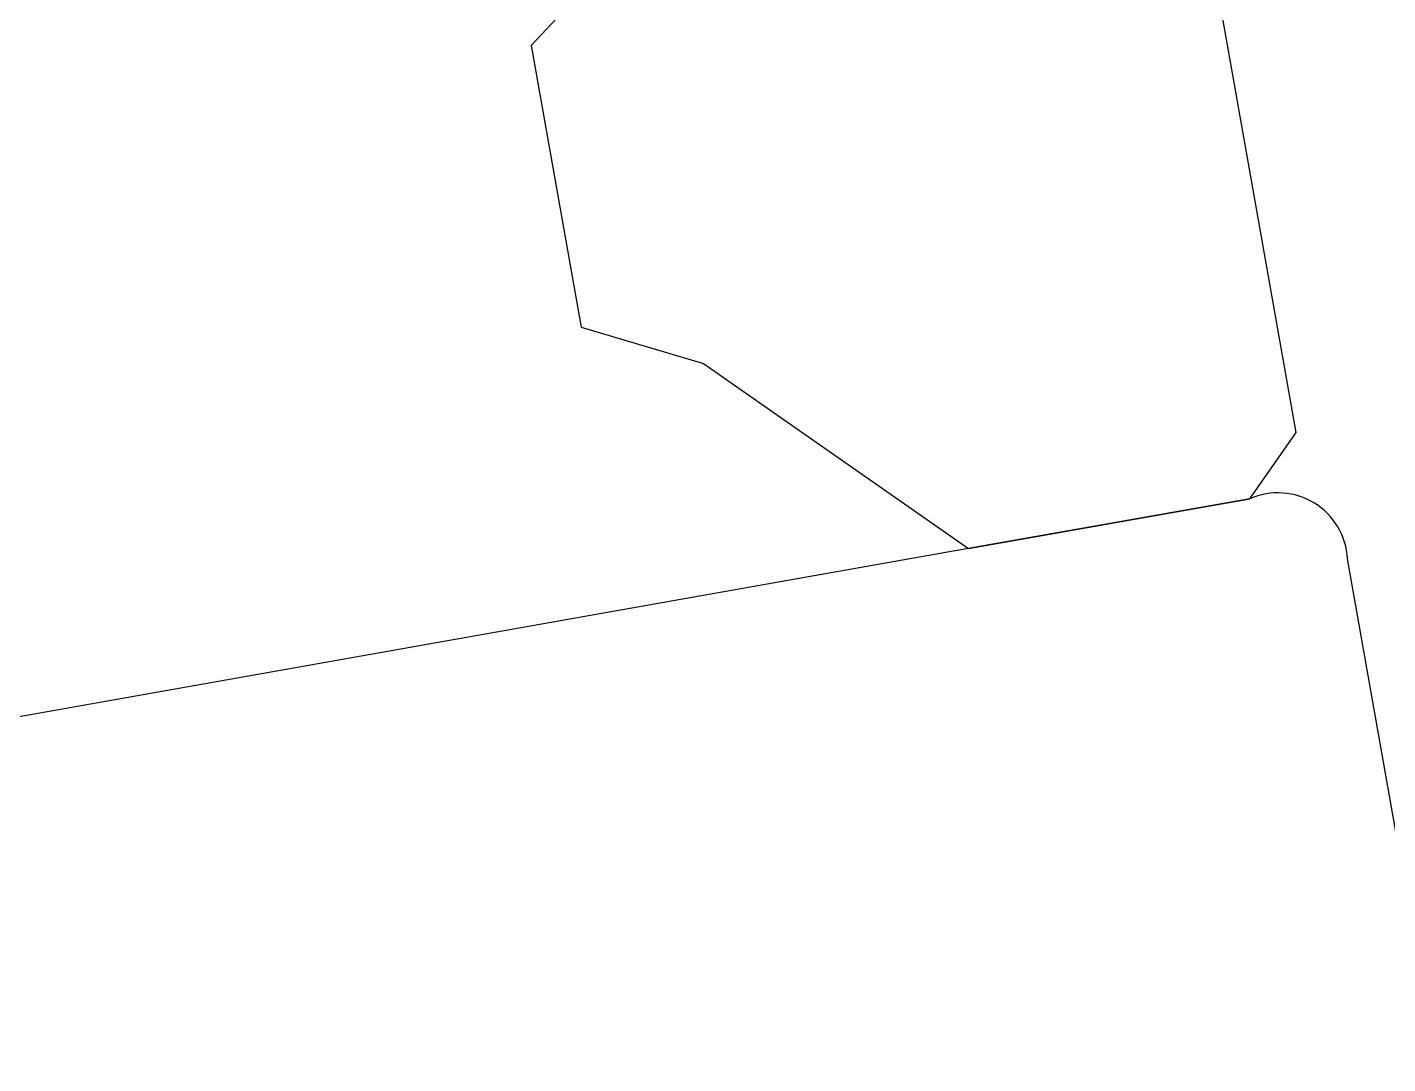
# Model space of a CAD drawing. Header units: millimetres. Extents: x -65527 to 8894748, y -37603 to 223697.
# Drawn here: x -29293.32 to -29287.51, y 101515.38 to 101519.8 of the extents above; entities that cross this region are included whole.
import ezdxf

# ---------------------------------------------------------------- set-up
doc = ezdxf.new("R2010")
doc.units = ezdxf.units.MM
doc.header["$LTSCALE"] = 10
doc.layers.add('Архитектура', color=251, linetype='Continuous')

msp = doc.modelspace()

# ---------------------------------------------------------------- linework, layer by layer
at = {"layer": 'Архитектура', "lineweight": 25, "transparency": 33554684}
msp.add_lwpolyline([(-29292.1273, 101525.1236), (-29291.8932, 101523.8031), (-29291.3704, 101523.6481), (-29291.8081, 101523.3228), (-29291.5953, 101522.1223), (-29291.0513, 101521.8473), (-29291.4889, 101521.5221), (-29291.2762, 101520.3216), (-29290.7534, 101520.1666), (-29291.1698, 101519.7213), (-29290.957, 101518.5208), (-29290.4342, 101518.3658), (-29289.3036, 101517.5756), (-29288.1031, 101517.7884), (-29287.9056, 101518.0711), (-29293.0973, 101547.3636)], dxfattribs=at)
msp.add_lwpolyline([(-29292.1273, 101525.1236), (-29291.8932, 101523.8031), (-29291.3704, 101523.6481), (-29291.8081, 101523.3228), (-29291.5953, 101522.1223), (-29291.0513, 101521.8473), (-29291.4889, 101521.5221), (-29291.2762, 101520.3216), (-29290.7534, 101520.1666), (-29291.1698, 101519.7213), (-29290.957, 101518.5208), (-29290.4342, 101518.3658), (-29289.3036, 101517.5756), (-29288.1031, 101517.7884), (-29287.9056, 101518.0711), (-29293.0973, 101547.3636)], dxfattribs=at)
msp.add_lwpolyline([(-29292.1273, 101525.1236), (-29291.8932, 101523.8031), (-29291.3704, 101523.6481), (-29291.8081, 101523.3228), (-29291.5953, 101522.1223), (-29291.0513, 101521.8473), (-29291.4889, 101521.5221), (-29291.2762, 101520.3216), (-29290.7534, 101520.1666), (-29291.1698, 101519.7213), (-29290.957, 101518.5208), (-29290.4342, 101518.3658), (-29289.3036, 101517.5756), (-29288.1031, 101517.7884), (-29287.9056, 101518.0711), (-29293.0973, 101547.3636)], dxfattribs=at)
msp.add_lwpolyline([(-29292.1273, 101525.1236), (-29291.8932, 101523.8031), (-29291.3704, 101523.6481), (-29291.8081, 101523.3228), (-29291.5953, 101522.1223), (-29291.0513, 101521.8473), (-29291.4889, 101521.5221), (-29291.2762, 101520.3216), (-29290.7534, 101520.1666), (-29291.1698, 101519.7213), (-29290.957, 101518.5208), (-29290.4342, 101518.3658), (-29289.3036, 101517.5756), (-29288.1031, 101517.7884), (-29287.9056, 101518.0711), (-29293.0973, 101547.3636)], dxfattribs=at)
msp.add_lwpolyline([(-29292.1273, 101525.1236), (-29291.8932, 101523.8031), (-29291.3704, 101523.6481), (-29291.8081, 101523.3228), (-29291.5953, 101522.1223), (-29291.0513, 101521.8473), (-29291.4889, 101521.5221), (-29291.2762, 101520.3216), (-29290.7534, 101520.1666), (-29291.1698, 101519.7213), (-29290.957, 101518.5208), (-29290.4342, 101518.3658), (-29289.3036, 101517.5756), (-29288.1031, 101517.7884), (-29287.9056, 101518.0711), (-29293.0973, 101547.3636)], dxfattribs=at)
msp.add_lwpolyline([(-29292.1273, 101525.1236), (-29291.8932, 101523.8031), (-29291.3704, 101523.6481), (-29291.8081, 101523.3228), (-29291.5953, 101522.1223), (-29291.0513, 101521.8473), (-29291.4889, 101521.5221), (-29291.2762, 101520.3216), (-29290.7534, 101520.1666), (-29291.1698, 101519.7213), (-29290.957, 101518.5208), (-29290.4342, 101518.3658), (-29289.3036, 101517.5756), (-29288.1031, 101517.7884), (-29287.9056, 101518.0711), (-29293.0973, 101547.3636)], dxfattribs=at)
msp.add_lwpolyline([(-29292.1273, 101525.1236), (-29291.8932, 101523.8031), (-29291.3704, 101523.6481), (-29291.8081, 101523.3228), (-29291.5953, 101522.1223), (-29291.0513, 101521.8473), (-29291.4889, 101521.5221), (-29291.2762, 101520.3216), (-29290.7534, 101520.1666), (-29291.1698, 101519.7213), (-29290.957, 101518.5208), (-29290.4342, 101518.3658), (-29289.3036, 101517.5756), (-29288.1031, 101517.7884), (-29287.9056, 101518.0711), (-29293.0973, 101547.3636)], dxfattribs=at)
msp.add_lwpolyline([(-29292.1273, 101525.1236), (-29291.8932, 101523.8031), (-29291.3704, 101523.6481), (-29291.8081, 101523.3228), (-29291.5953, 101522.1223), (-29291.0513, 101521.8473), (-29291.4889, 101521.5221), (-29291.2762, 101520.3216), (-29290.7534, 101520.1666), (-29291.1698, 101519.7213), (-29290.957, 101518.5208), (-29290.4342, 101518.3658), (-29289.3036, 101517.5756), (-29288.1031, 101517.7884), (-29287.9056, 101518.0711), (-29293.0973, 101547.3636)], dxfattribs=at)
msp.add_lwpolyline([(-29292.1273, 101525.1236), (-29291.8932, 101523.8031), (-29291.3704, 101523.6481), (-29291.8081, 101523.3228), (-29291.5953, 101522.1223), (-29291.0513, 101521.8473), (-29291.4889, 101521.5221), (-29291.2762, 101520.3216), (-29290.7534, 101520.1666), (-29291.1698, 101519.7213), (-29290.957, 101518.5208), (-29290.4342, 101518.3658), (-29289.3036, 101517.5756), (-29288.1031, 101517.7884), (-29287.9056, 101518.0711), (-29293.0973, 101547.3636)], dxfattribs=at)
msp.add_lwpolyline([(-29292.1273, 101525.1236), (-29291.8932, 101523.8031), (-29291.3704, 101523.6481), (-29291.8081, 101523.3228), (-29291.5953, 101522.1223), (-29291.0513, 101521.8473), (-29291.4889, 101521.5221), (-29291.2762, 101520.3216), (-29290.7534, 101520.1666), (-29291.1698, 101519.7213), (-29290.957, 101518.5208), (-29290.4342, 101518.3658), (-29289.3036, 101517.5756), (-29288.1031, 101517.7884), (-29287.9056, 101518.0711), (-29293.0973, 101547.3636)], dxfattribs=at)
msp.add_lwpolyline([(-29292.1273, 101525.1236), (-29291.8932, 101523.8031), (-29291.3704, 101523.6481), (-29291.8081, 101523.3228), (-29291.5953, 101522.1223), (-29291.0513, 101521.8473), (-29291.4889, 101521.5221), (-29291.2762, 101520.3216), (-29290.7534, 101520.1666), (-29291.1698, 101519.7213), (-29290.957, 101518.5208), (-29290.4342, 101518.3658), (-29289.3036, 101517.5756), (-29288.1031, 101517.7884), (-29287.9056, 101518.0711), (-29293.0973, 101547.3636)], dxfattribs=at)
msp.add_lwpolyline([(-29292.1273, 101525.1236), (-29291.8932, 101523.8031), (-29291.3704, 101523.6481), (-29291.8081, 101523.3228), (-29291.5953, 101522.1223), (-29291.0513, 101521.8473), (-29291.4889, 101521.5221), (-29291.2762, 101520.3216), (-29290.7534, 101520.1666), (-29291.1698, 101519.7213), (-29290.957, 101518.5208), (-29290.4342, 101518.3658), (-29289.3036, 101517.5756), (-29288.1031, 101517.7884), (-29287.9056, 101518.0711), (-29293.0973, 101547.3636)], dxfattribs=at)
msp.add_lwpolyline([(-29292.1273, 101525.1236), (-29291.8932, 101523.8031), (-29291.3704, 101523.6481), (-29291.8081, 101523.3228), (-29291.5953, 101522.1223), (-29291.0513, 101521.8473), (-29291.4889, 101521.5221), (-29291.2762, 101520.3216), (-29290.7534, 101520.1666), (-29291.1698, 101519.7213), (-29290.957, 101518.5208), (-29290.4342, 101518.3658), (-29289.3036, 101517.5756), (-29288.1031, 101517.7884), (-29287.9056, 101518.0711), (-29293.0973, 101547.3636)], dxfattribs=at)
msp.add_lwpolyline([(-29292.1273, 101525.1236), (-29291.8932, 101523.8031), (-29291.3704, 101523.6481), (-29291.8081, 101523.3228), (-29291.5953, 101522.1223), (-29291.0513, 101521.8473), (-29291.4889, 101521.5221), (-29291.2762, 101520.3216), (-29290.7534, 101520.1666), (-29291.1698, 101519.7213), (-29290.957, 101518.5208), (-29290.4342, 101518.3658), (-29289.3036, 101517.5756), (-29288.1031, 101517.7884), (-29287.9056, 101518.0711), (-29293.0973, 101547.3636)], dxfattribs=at)
msp.add_lwpolyline([(-29292.1273, 101525.1236), (-29291.8932, 101523.8031), (-29291.3704, 101523.6481), (-29291.8081, 101523.3228), (-29291.5953, 101522.1223), (-29291.0513, 101521.8473), (-29291.4889, 101521.5221), (-29291.2762, 101520.3216), (-29290.7534, 101520.1666), (-29291.1698, 101519.7213), (-29290.957, 101518.5208), (-29290.4342, 101518.3658), (-29289.3036, 101517.5756), (-29288.1031, 101517.7884), (-29287.9056, 101518.0711), (-29293.0973, 101547.3636)], dxfattribs=at)
msp.add_lwpolyline([(-29292.1273, 101525.1236), (-29291.8932, 101523.8031), (-29291.3704, 101523.6481), (-29291.8081, 101523.3228), (-29291.5953, 101522.1223), (-29291.0513, 101521.8473), (-29291.4889, 101521.5221), (-29291.2762, 101520.3216), (-29290.7534, 101520.1666), (-29291.1698, 101519.7213), (-29290.957, 101518.5208), (-29290.4342, 101518.3658), (-29289.3036, 101517.5756), (-29288.1031, 101517.7884), (-29287.9056, 101518.0711), (-29293.0973, 101547.3636)], dxfattribs=at)
msp.add_lwpolyline([(-29292.1273, 101525.1236), (-29291.8932, 101523.8031), (-29291.3704, 101523.6481), (-29291.8081, 101523.3228), (-29291.5953, 101522.1223), (-29291.0513, 101521.8473), (-29291.4889, 101521.5221), (-29291.2762, 101520.3216), (-29290.7534, 101520.1666), (-29291.1698, 101519.7213), (-29290.957, 101518.5208), (-29290.4342, 101518.3658), (-29289.3036, 101517.5756), (-29288.1031, 101517.7884), (-29287.9056, 101518.0711), (-29293.0973, 101547.3636)], dxfattribs=at)
msp.add_lwpolyline([(-29292.1273, 101525.1236), (-29291.8932, 101523.8031), (-29291.3704, 101523.6481), (-29291.8081, 101523.3228), (-29291.5953, 101522.1223), (-29291.0513, 101521.8473), (-29291.4889, 101521.5221), (-29291.2762, 101520.3216), (-29290.7534, 101520.1666), (-29291.1698, 101519.7213), (-29290.957, 101518.5208), (-29290.4342, 101518.3658), (-29289.3036, 101517.5756), (-29288.1031, 101517.7884), (-29287.9056, 101518.0711), (-29293.0973, 101547.3636)], dxfattribs=at)
msp.add_lwpolyline([(-29292.1273, 101525.1236), (-29291.8932, 101523.8031), (-29291.3704, 101523.6481), (-29291.8081, 101523.3228), (-29291.5953, 101522.1223), (-29291.0513, 101521.8473), (-29291.4889, 101521.5221), (-29291.2762, 101520.3216), (-29290.7534, 101520.1666), (-29291.1698, 101519.7213), (-29290.957, 101518.5208), (-29290.4342, 101518.3658), (-29289.3036, 101517.5756), (-29288.1031, 101517.7884), (-29287.9056, 101518.0711), (-29293.0973, 101547.3636)], dxfattribs=at)
msp.add_lwpolyline([(-29292.1273, 101525.1236), (-29291.8932, 101523.8031), (-29291.3704, 101523.6481), (-29291.8081, 101523.3228), (-29291.5953, 101522.1223), (-29291.0513, 101521.8473), (-29291.4889, 101521.5221), (-29291.2762, 101520.3216), (-29290.7534, 101520.1666), (-29291.1698, 101519.7213), (-29290.957, 101518.5208), (-29290.4342, 101518.3658), (-29289.3036, 101517.5756), (-29288.1031, 101517.7884), (-29287.9056, 101518.0711), (-29293.0973, 101547.3636)], dxfattribs=at)
msp.add_lwpolyline([(-29292.1273, 101525.1236), (-29291.8932, 101523.8031), (-29291.3704, 101523.6481), (-29291.8081, 101523.3228), (-29291.5953, 101522.1223), (-29291.0513, 101521.8473), (-29291.4889, 101521.5221), (-29291.2762, 101520.3216), (-29290.7534, 101520.1666), (-29291.1698, 101519.7213), (-29290.957, 101518.5208), (-29290.4342, 101518.3658), (-29289.3036, 101517.5756), (-29288.1031, 101517.7884), (-29287.9056, 101518.0711), (-29293.0973, 101547.3636)], dxfattribs=at)
msp.add_lwpolyline([(-29292.1273, 101525.1236), (-29291.8932, 101523.8031), (-29291.3704, 101523.6481), (-29291.8081, 101523.3228), (-29291.5953, 101522.1223), (-29291.0513, 101521.8473), (-29291.4889, 101521.5221), (-29291.2762, 101520.3216), (-29290.7534, 101520.1666), (-29291.1698, 101519.7213), (-29290.957, 101518.5208), (-29290.4342, 101518.3658), (-29289.3036, 101517.5756), (-29288.1031, 101517.7884), (-29287.9056, 101518.0711), (-29293.0973, 101547.3636)], dxfattribs=at)
msp.add_lwpolyline([(-29292.1273, 101525.1236), (-29291.8932, 101523.8031), (-29291.3704, 101523.6481), (-29291.8081, 101523.3228), (-29291.5953, 101522.1223), (-29291.0513, 101521.8473), (-29291.4889, 101521.5221), (-29291.2762, 101520.3216), (-29290.7534, 101520.1666), (-29291.1698, 101519.7213), (-29290.957, 101518.5208), (-29290.4342, 101518.3658), (-29289.3036, 101517.5756), (-29288.1031, 101517.7884), (-29287.9056, 101518.0711), (-29293.0973, 101547.3636)], dxfattribs=at)
msp.add_lwpolyline([(-29292.1273, 101525.1236), (-29291.8932, 101523.8031), (-29291.3704, 101523.6481), (-29291.8081, 101523.3228), (-29291.5953, 101522.1223), (-29291.0513, 101521.8473), (-29291.4889, 101521.5221), (-29291.2762, 101520.3216), (-29290.7534, 101520.1666), (-29291.1698, 101519.7213), (-29290.957, 101518.5208), (-29290.4342, 101518.3658), (-29289.3036, 101517.5756), (-29288.1031, 101517.7884), (-29287.9056, 101518.0711), (-29293.0973, 101547.3636)], dxfattribs=at)
msp.add_lwpolyline([(-29292.1273, 101525.1236), (-29291.8932, 101523.8031), (-29291.3704, 101523.6481), (-29291.8081, 101523.3228), (-29291.5953, 101522.1223), (-29291.0513, 101521.8473), (-29291.4889, 101521.5221), (-29291.2762, 101520.3216), (-29290.7534, 101520.1666), (-29291.1698, 101519.7213), (-29290.957, 101518.5208), (-29290.4342, 101518.3658), (-29289.3036, 101517.5756), (-29288.1031, 101517.7884), (-29287.9056, 101518.0711), (-29293.0973, 101547.3636)], dxfattribs=at)
msp.add_lwpolyline([(-29292.1273, 101525.1236), (-29291.8932, 101523.8031), (-29291.3704, 101523.6481), (-29291.8081, 101523.3228), (-29291.5953, 101522.1223), (-29291.0513, 101521.8473), (-29291.4889, 101521.5221), (-29291.2762, 101520.3216), (-29290.7534, 101520.1666), (-29291.1698, 101519.7213), (-29290.957, 101518.5208), (-29290.4342, 101518.3658), (-29289.3036, 101517.5756), (-29288.1031, 101517.7884), (-29287.9056, 101518.0711), (-29293.0973, 101547.3636)], dxfattribs=at)
msp.add_lwpolyline([(-29292.1273, 101525.1236), (-29291.8932, 101523.8031), (-29291.3704, 101523.6481), (-29291.8081, 101523.3228), (-29291.5953, 101522.1223), (-29291.0513, 101521.8473), (-29291.4889, 101521.5221), (-29291.2762, 101520.3216), (-29290.7534, 101520.1666), (-29291.1698, 101519.7213), (-29290.957, 101518.5208), (-29290.4342, 101518.3658), (-29289.3036, 101517.5756), (-29288.1031, 101517.7884), (-29287.9056, 101518.0711), (-29293.0973, 101547.3636)], dxfattribs=at)
msp.add_lwpolyline([(-29292.1273, 101525.1236), (-29291.8932, 101523.8031), (-29291.3704, 101523.6481), (-29291.8081, 101523.3228), (-29291.5953, 101522.1223), (-29291.0513, 101521.8473), (-29291.4889, 101521.5221), (-29291.2762, 101520.3216), (-29290.7534, 101520.1666), (-29291.1698, 101519.7213), (-29290.957, 101518.5208), (-29290.4342, 101518.3658), (-29289.3036, 101517.5756), (-29288.1031, 101517.7884), (-29287.9056, 101518.0711), (-29293.0973, 101547.3636)], dxfattribs=at)
msp.add_lwpolyline([(-29292.1273, 101525.1236), (-29291.8932, 101523.8031), (-29291.3704, 101523.6481), (-29291.8081, 101523.3228), (-29291.5953, 101522.1223), (-29291.0513, 101521.8473), (-29291.4889, 101521.5221), (-29291.2762, 101520.3216), (-29290.7534, 101520.1666), (-29291.1698, 101519.7213), (-29290.957, 101518.5208), (-29290.4342, 101518.3658), (-29289.3036, 101517.5756), (-29288.1031, 101517.7884), (-29287.9056, 101518.0711), (-29293.0973, 101547.3636)], dxfattribs=at)
msp.add_lwpolyline([(-29292.1273, 101525.1236), (-29291.8932, 101523.8031), (-29291.3704, 101523.6481), (-29291.8081, 101523.3228), (-29291.5953, 101522.1223), (-29291.0513, 101521.8473), (-29291.4889, 101521.5221), (-29291.2762, 101520.3216), (-29290.7534, 101520.1666), (-29291.1698, 101519.7213), (-29290.957, 101518.5208), (-29290.4342, 101518.3658), (-29289.3036, 101517.5756), (-29288.1031, 101517.7884), (-29287.9056, 101518.0711), (-29293.0973, 101547.3636)], dxfattribs=at)
msp.add_lwpolyline([(-29292.1273, 101525.1236), (-29291.8932, 101523.8031), (-29291.3704, 101523.6481), (-29291.8081, 101523.3228), (-29291.5953, 101522.1223), (-29291.0513, 101521.8473), (-29291.4889, 101521.5221), (-29291.2762, 101520.3216), (-29290.7534, 101520.1666), (-29291.1698, 101519.7213), (-29290.957, 101518.5208), (-29290.4342, 101518.3658), (-29289.3036, 101517.5756), (-29288.1031, 101517.7884), (-29287.9056, 101518.0711), (-29293.0973, 101547.3636)], dxfattribs=at)
msp.add_lwpolyline([(-29292.1273, 101525.1236), (-29291.8932, 101523.8031), (-29291.3704, 101523.6481), (-29291.8081, 101523.3228), (-29291.5953, 101522.1223), (-29291.0513, 101521.8473), (-29291.4889, 101521.5221), (-29291.2762, 101520.3216), (-29290.7534, 101520.1666), (-29291.1698, 101519.7213), (-29290.957, 101518.5208), (-29290.4342, 101518.3658), (-29289.3036, 101517.5756), (-29288.1031, 101517.7884), (-29287.9056, 101518.0711), (-29293.0973, 101547.3636)], dxfattribs=at)
msp.add_lwpolyline([(-29292.1273, 101525.1236), (-29291.8932, 101523.8031), (-29291.3704, 101523.6481), (-29291.8081, 101523.3228), (-29291.5953, 101522.1223), (-29291.0513, 101521.8473), (-29291.4889, 101521.5221), (-29291.2762, 101520.3216), (-29290.7534, 101520.1666), (-29291.1698, 101519.7213), (-29290.957, 101518.5208), (-29290.4342, 101518.3658), (-29289.3036, 101517.5756), (-29288.1031, 101517.7884), (-29287.9056, 101518.0711), (-29293.0973, 101547.3636)], dxfattribs=at)
msp.add_lwpolyline([(-29292.1273, 101525.1236), (-29291.8932, 101523.8031), (-29291.3704, 101523.6481), (-29291.8081, 101523.3228), (-29291.5953, 101522.1223), (-29291.0513, 101521.8473), (-29291.4889, 101521.5221), (-29291.2762, 101520.3216), (-29290.7534, 101520.1666), (-29291.1698, 101519.7213), (-29290.957, 101518.5208), (-29290.4342, 101518.3658), (-29289.3036, 101517.5756), (-29288.1031, 101517.7884), (-29287.9056, 101518.0711), (-29293.0973, 101547.3636)], dxfattribs=at)
msp.add_lwpolyline([(-29292.1273, 101525.1236), (-29291.8932, 101523.8031), (-29291.3704, 101523.6481), (-29291.8081, 101523.3228), (-29291.5953, 101522.1223), (-29291.0513, 101521.8473), (-29291.4889, 101521.5221), (-29291.2762, 101520.3216), (-29290.7534, 101520.1666), (-29291.1698, 101519.7213), (-29290.957, 101518.5208), (-29290.4342, 101518.3658), (-29289.3036, 101517.5756), (-29288.1031, 101517.7884), (-29287.9056, 101518.0711), (-29293.0973, 101547.3636)], dxfattribs=at)
msp.add_lwpolyline([(-29292.1273, 101525.1236), (-29291.8932, 101523.8031), (-29291.3704, 101523.6481), (-29291.8081, 101523.3228), (-29291.5953, 101522.1223), (-29291.0513, 101521.8473), (-29291.4889, 101521.5221), (-29291.2762, 101520.3216), (-29290.7534, 101520.1666), (-29291.1698, 101519.7213), (-29290.957, 101518.5208), (-29290.4342, 101518.3658), (-29289.3036, 101517.5756), (-29288.1031, 101517.7884), (-29287.9056, 101518.0711), (-29293.0973, 101547.3636)], dxfattribs=at)
msp.add_lwpolyline([(-29292.1273, 101525.1236), (-29291.8932, 101523.8031), (-29291.3704, 101523.6481), (-29291.8081, 101523.3228), (-29291.5953, 101522.1223), (-29291.0513, 101521.8473), (-29291.4889, 101521.5221), (-29291.2762, 101520.3216), (-29290.7534, 101520.1666), (-29291.1698, 101519.7213), (-29290.957, 101518.5208), (-29290.4342, 101518.3658), (-29289.3036, 101517.5756), (-29288.1031, 101517.7884), (-29287.9056, 101518.0711), (-29293.0973, 101547.3636)], dxfattribs=at)
msp.add_lwpolyline([(-29292.1273, 101525.1236), (-29291.8932, 101523.8031), (-29291.3704, 101523.6481), (-29291.8081, 101523.3228), (-29291.5953, 101522.1223), (-29291.0513, 101521.8473), (-29291.4889, 101521.5221), (-29291.2762, 101520.3216), (-29290.7534, 101520.1666), (-29291.1698, 101519.7213), (-29290.957, 101518.5208), (-29290.4342, 101518.3658), (-29289.3036, 101517.5756), (-29288.1031, 101517.7884), (-29287.9056, 101518.0711), (-29293.0973, 101547.3636)], dxfattribs=at)
msp.add_lwpolyline([(-29292.1273, 101525.1236), (-29291.8932, 101523.8031), (-29291.3704, 101523.6481), (-29291.8081, 101523.3228), (-29291.5953, 101522.1223), (-29291.0513, 101521.8473), (-29291.4889, 101521.5221), (-29291.2762, 101520.3216), (-29290.7534, 101520.1666), (-29291.1698, 101519.7213), (-29290.957, 101518.5208), (-29290.4342, 101518.3658), (-29289.3036, 101517.5756), (-29288.1031, 101517.7884), (-29287.9056, 101518.0711), (-29293.0973, 101547.3636)], dxfattribs=at)
msp.add_lwpolyline([(-29292.1273, 101525.1236), (-29291.8932, 101523.8031), (-29291.3704, 101523.6481), (-29291.8081, 101523.3228), (-29291.5953, 101522.1223), (-29291.0513, 101521.8473), (-29291.4889, 101521.5221), (-29291.2762, 101520.3216), (-29290.7534, 101520.1666), (-29291.1698, 101519.7213), (-29290.957, 101518.5208), (-29290.4342, 101518.3658), (-29289.3036, 101517.5756), (-29288.1031, 101517.7884), (-29287.9056, 101518.0711), (-29293.0973, 101547.3636)], dxfattribs=at)
msp.add_lwpolyline([(-29292.1273, 101525.1236), (-29291.8932, 101523.8031), (-29291.3704, 101523.6481), (-29291.8081, 101523.3228), (-29291.5953, 101522.1223), (-29291.0513, 101521.8473), (-29291.4889, 101521.5221), (-29291.2762, 101520.3216), (-29290.7534, 101520.1666), (-29291.1698, 101519.7213), (-29290.957, 101518.5208), (-29290.4342, 101518.3658), (-29289.3036, 101517.5756), (-29288.1031, 101517.7884), (-29287.9056, 101518.0711), (-29293.0973, 101547.3636)], dxfattribs=at)
msp.add_lwpolyline([(-29292.1273, 101525.1236), (-29291.8932, 101523.8031), (-29291.3704, 101523.6481), (-29291.8081, 101523.3228), (-29291.5953, 101522.1223), (-29291.0513, 101521.8473), (-29291.4889, 101521.5221), (-29291.2762, 101520.3216), (-29290.7534, 101520.1666), (-29291.1698, 101519.7213), (-29290.957, 101518.5208), (-29290.4342, 101518.3658), (-29289.3036, 101517.5756), (-29288.1031, 101517.7884), (-29287.9056, 101518.0711), (-29293.0973, 101547.3636)], dxfattribs=at)
msp.add_lwpolyline([(-29292.1273, 101525.1236), (-29291.8932, 101523.8031), (-29291.3704, 101523.6481), (-29291.8081, 101523.3228), (-29291.5953, 101522.1223), (-29291.0513, 101521.8473), (-29291.4889, 101521.5221), (-29291.2762, 101520.3216), (-29290.7534, 101520.1666), (-29291.1698, 101519.7213), (-29290.957, 101518.5208), (-29290.4342, 101518.3658), (-29289.3036, 101517.5756), (-29288.1031, 101517.7884), (-29287.9056, 101518.0711), (-29293.0973, 101547.3636)], dxfattribs=at)
msp.add_lwpolyline([(-29292.1273, 101525.1236), (-29291.8932, 101523.8031), (-29291.3704, 101523.6481), (-29291.8081, 101523.3228), (-29291.5953, 101522.1223), (-29291.0513, 101521.8473), (-29291.4889, 101521.5221), (-29291.2762, 101520.3216), (-29290.7534, 101520.1666), (-29291.1698, 101519.7213), (-29290.957, 101518.5208), (-29290.4342, 101518.3658), (-29289.3036, 101517.5756), (-29288.1031, 101517.7884), (-29287.9056, 101518.0711), (-29293.0973, 101547.3636)], dxfattribs=at)
msp.add_lwpolyline([(-29292.1273, 101525.1236), (-29291.8932, 101523.8031), (-29291.3704, 101523.6481), (-29291.8081, 101523.3228), (-29291.5953, 101522.1223), (-29291.0513, 101521.8473), (-29291.4889, 101521.5221), (-29291.2762, 101520.3216), (-29290.7534, 101520.1666), (-29291.1698, 101519.7213), (-29290.957, 101518.5208), (-29290.4342, 101518.3658), (-29289.3036, 101517.5756), (-29288.1031, 101517.7884), (-29287.9056, 101518.0711), (-29293.0973, 101547.3636)], dxfattribs=at)
msp.add_lwpolyline([(-29292.1273, 101525.1236), (-29291.8932, 101523.8031), (-29291.3704, 101523.6481), (-29291.8081, 101523.3228), (-29291.5953, 101522.1223), (-29291.0513, 101521.8473), (-29291.4889, 101521.5221), (-29291.2762, 101520.3216), (-29290.7534, 101520.1666), (-29291.1698, 101519.7213), (-29290.957, 101518.5208), (-29290.4342, 101518.3658), (-29289.3036, 101517.5756), (-29288.1031, 101517.7884), (-29287.9056, 101518.0711), (-29293.0973, 101547.3636)], dxfattribs=at)
msp.add_lwpolyline([(-29292.1273, 101525.1236), (-29291.8932, 101523.8031), (-29291.3704, 101523.6481), (-29291.8081, 101523.3228), (-29291.5953, 101522.1223), (-29291.0513, 101521.8473), (-29291.4889, 101521.5221), (-29291.2762, 101520.3216), (-29290.7534, 101520.1666), (-29291.1698, 101519.7213), (-29290.957, 101518.5208), (-29290.4342, 101518.3658), (-29289.3036, 101517.5756), (-29288.1031, 101517.7884), (-29287.9056, 101518.0711), (-29293.0973, 101547.3636)], dxfattribs=at)
msp.add_lwpolyline([(-29292.1273, 101525.1236), (-29291.8932, 101523.8031), (-29291.3704, 101523.6481), (-29291.8081, 101523.3228), (-29291.5953, 101522.1223), (-29291.0513, 101521.8473), (-29291.4889, 101521.5221), (-29291.2762, 101520.3216), (-29290.7534, 101520.1666), (-29291.1698, 101519.7213), (-29290.957, 101518.5208), (-29290.4342, 101518.3658), (-29289.3036, 101517.5756), (-29288.1031, 101517.7884), (-29287.9056, 101518.0711), (-29293.0973, 101547.3636)], dxfattribs=at)
msp.add_lwpolyline([(-29292.1273, 101525.1236), (-29291.8932, 101523.8031), (-29291.3704, 101523.6481), (-29291.8081, 101523.3228), (-29291.5953, 101522.1223), (-29291.0513, 101521.8473), (-29291.4889, 101521.5221), (-29291.2762, 101520.3216), (-29290.7534, 101520.1666), (-29291.1698, 101519.7213), (-29290.957, 101518.5208), (-29290.4342, 101518.3658), (-29289.3036, 101517.5756), (-29288.1031, 101517.7884), (-29287.9056, 101518.0711), (-29293.0973, 101547.3636)], dxfattribs=at)
msp.add_lwpolyline([(-29292.1273, 101525.1236), (-29291.8932, 101523.8031), (-29291.3704, 101523.6481), (-29291.8081, 101523.3228), (-29291.5953, 101522.1223), (-29291.0513, 101521.8473), (-29291.4889, 101521.5221), (-29291.2762, 101520.3216), (-29290.7534, 101520.1666), (-29291.1698, 101519.7213), (-29290.957, 101518.5208), (-29290.4342, 101518.3658), (-29289.3036, 101517.5756), (-29288.1031, 101517.7884), (-29287.9056, 101518.0711), (-29293.0973, 101547.3636)], dxfattribs=at)
msp.add_lwpolyline([(-29292.1273, 101525.1236), (-29291.8932, 101523.8031), (-29291.3704, 101523.6481), (-29291.8081, 101523.3228), (-29291.5953, 101522.1223), (-29291.0513, 101521.8473), (-29291.4889, 101521.5221), (-29291.2762, 101520.3216), (-29290.7534, 101520.1666), (-29291.1698, 101519.7213), (-29290.957, 101518.5208), (-29290.4342, 101518.3658), (-29289.3036, 101517.5756), (-29288.1031, 101517.7884), (-29287.9056, 101518.0711), (-29293.0973, 101547.3636)], dxfattribs=at)
msp.add_lwpolyline([(-29292.1273, 101525.1236), (-29291.8932, 101523.8031), (-29291.3704, 101523.6481), (-29291.8081, 101523.3228), (-29291.5953, 101522.1223), (-29291.0513, 101521.8473), (-29291.4889, 101521.5221), (-29291.2762, 101520.3216), (-29290.7534, 101520.1666), (-29291.1698, 101519.7213), (-29290.957, 101518.5208), (-29290.4342, 101518.3658), (-29289.3036, 101517.5756), (-29288.1031, 101517.7884), (-29287.9056, 101518.0711), (-29293.0973, 101547.3636)], dxfattribs=at)
msp.add_lwpolyline([(-29292.1273, 101525.1236), (-29291.8932, 101523.8031), (-29291.3704, 101523.6481), (-29291.8081, 101523.3228), (-29291.5953, 101522.1223), (-29291.0513, 101521.8473), (-29291.4889, 101521.5221), (-29291.2762, 101520.3216), (-29290.7534, 101520.1666), (-29291.1698, 101519.7213), (-29290.957, 101518.5208), (-29290.4342, 101518.3658), (-29289.3036, 101517.5756), (-29288.1031, 101517.7884), (-29287.9056, 101518.0711), (-29293.0973, 101547.3636)], dxfattribs=at)
msp.add_lwpolyline([(-29292.1273, 101525.1236), (-29291.8932, 101523.8031), (-29291.3704, 101523.6481), (-29291.8081, 101523.3228), (-29291.5953, 101522.1223), (-29291.0513, 101521.8473), (-29291.4889, 101521.5221), (-29291.2762, 101520.3216), (-29290.7534, 101520.1666), (-29291.1698, 101519.7213), (-29290.957, 101518.5208), (-29290.4342, 101518.3658), (-29289.3036, 101517.5756), (-29288.1031, 101517.7884), (-29287.9056, 101518.0711), (-29293.0973, 101547.3636)], dxfattribs=at)
msp.add_lwpolyline([(-29292.1273, 101525.1236), (-29291.8932, 101523.8031), (-29291.3704, 101523.6481), (-29291.8081, 101523.3228), (-29291.5953, 101522.1223), (-29291.0513, 101521.8473), (-29291.4889, 101521.5221), (-29291.2762, 101520.3216), (-29290.7534, 101520.1666), (-29291.1698, 101519.7213), (-29290.957, 101518.5208), (-29290.4342, 101518.3658), (-29289.3036, 101517.5756), (-29288.1031, 101517.7884), (-29287.9056, 101518.0711), (-29293.0973, 101547.3636)], dxfattribs=at)
msp.add_lwpolyline([(-29292.1273, 101525.1236), (-29291.8932, 101523.8031), (-29291.3704, 101523.6481), (-29291.8081, 101523.3228), (-29291.5953, 101522.1223), (-29291.0513, 101521.8473), (-29291.4889, 101521.5221), (-29291.2762, 101520.3216), (-29290.7534, 101520.1666), (-29291.1698, 101519.7213), (-29290.957, 101518.5208), (-29290.4342, 101518.3658), (-29289.3036, 101517.5756), (-29288.1031, 101517.7884), (-29287.9056, 101518.0711), (-29293.0973, 101547.3636)], dxfattribs=at)
msp.add_lwpolyline([(-29292.1273, 101525.1236), (-29291.8932, 101523.8031), (-29291.3704, 101523.6481), (-29291.8081, 101523.3228), (-29291.5953, 101522.1223), (-29291.0513, 101521.8473), (-29291.4889, 101521.5221), (-29291.2762, 101520.3216), (-29290.7534, 101520.1666), (-29291.1698, 101519.7213), (-29290.957, 101518.5208), (-29290.4342, 101518.3658), (-29289.3036, 101517.5756), (-29288.1031, 101517.7884), (-29287.9056, 101518.0711), (-29293.0973, 101547.3636)], dxfattribs=at)
msp.add_lwpolyline([(-29292.1273, 101525.1236), (-29291.8932, 101523.8031), (-29291.3704, 101523.6481), (-29291.8081, 101523.3228), (-29291.5953, 101522.1223), (-29291.0513, 101521.8473), (-29291.4889, 101521.5221), (-29291.2762, 101520.3216), (-29290.7534, 101520.1666), (-29291.1698, 101519.7213), (-29290.957, 101518.5208), (-29290.4342, 101518.3658), (-29289.3036, 101517.5756), (-29288.1031, 101517.7884), (-29287.9056, 101518.0711), (-29293.0973, 101547.3636)], dxfattribs=at)
msp.add_lwpolyline([(-29292.1273, 101525.1236), (-29291.8932, 101523.8031), (-29291.3704, 101523.6481), (-29291.8081, 101523.3228), (-29291.5953, 101522.1223), (-29291.0513, 101521.8473), (-29291.4889, 101521.5221), (-29291.2762, 101520.3216), (-29290.7534, 101520.1666), (-29291.1698, 101519.7213), (-29290.957, 101518.5208), (-29290.4342, 101518.3658), (-29289.3036, 101517.5756), (-29288.1031, 101517.7884), (-29287.9056, 101518.0711), (-29293.0973, 101547.3636)], dxfattribs=at)
msp.add_lwpolyline([(-29292.1273, 101525.1236), (-29291.8932, 101523.8031), (-29291.3704, 101523.6481), (-29291.8081, 101523.3228), (-29291.5953, 101522.1223), (-29291.0513, 101521.8473), (-29291.4889, 101521.5221), (-29291.2762, 101520.3216), (-29290.7534, 101520.1666), (-29291.1698, 101519.7213), (-29290.957, 101518.5208), (-29290.4342, 101518.3658), (-29289.3036, 101517.5756), (-29288.1031, 101517.7884), (-29287.9056, 101518.0711), (-29293.0973, 101547.3636)], dxfattribs=at)
msp.add_lwpolyline([(-29292.1273, 101525.1236), (-29291.8932, 101523.8031), (-29291.3704, 101523.6481), (-29291.8081, 101523.3228), (-29291.5953, 101522.1223), (-29291.0513, 101521.8473), (-29291.4889, 101521.5221), (-29291.2762, 101520.3216), (-29290.7534, 101520.1666), (-29291.1698, 101519.7213), (-29290.957, 101518.5208), (-29290.4342, 101518.3658), (-29289.3036, 101517.5756), (-29288.1031, 101517.7884), (-29287.9056, 101518.0711), (-29293.0973, 101547.3636)], dxfattribs=at)
msp.add_lwpolyline([(-29292.1273, 101525.1236), (-29291.8932, 101523.8031), (-29291.3704, 101523.6481), (-29291.8081, 101523.3228), (-29291.5953, 101522.1223), (-29291.0513, 101521.8473), (-29291.4889, 101521.5221), (-29291.2762, 101520.3216), (-29290.7534, 101520.1666), (-29291.1698, 101519.7213), (-29290.957, 101518.5208), (-29290.4342, 101518.3658), (-29289.3036, 101517.5756), (-29288.1031, 101517.7884), (-29287.9056, 101518.0711), (-29293.0973, 101547.3636)], dxfattribs=at)
msp.add_lwpolyline([(-29292.1273, 101525.1236), (-29291.8932, 101523.8031), (-29291.3704, 101523.6481), (-29291.8081, 101523.3228), (-29291.5953, 101522.1223), (-29291.0513, 101521.8473), (-29291.4889, 101521.5221), (-29291.2762, 101520.3216), (-29290.7534, 101520.1666), (-29291.1698, 101519.7213), (-29290.957, 101518.5208), (-29290.4342, 101518.3658), (-29289.3036, 101517.5756), (-29288.1031, 101517.7884), (-29287.9056, 101518.0711), (-29293.0973, 101547.3636)], dxfattribs=at)
msp.add_lwpolyline([(-29292.1273, 101525.1236), (-29291.8932, 101523.8031), (-29291.3704, 101523.6481), (-29291.8081, 101523.3228), (-29291.5953, 101522.1223), (-29291.0513, 101521.8473), (-29291.4889, 101521.5221), (-29291.2762, 101520.3216), (-29290.7534, 101520.1666), (-29291.1698, 101519.7213), (-29290.957, 101518.5208), (-29290.4342, 101518.3658), (-29289.3036, 101517.5756), (-29288.1031, 101517.7884), (-29287.9056, 101518.0711), (-29293.0973, 101547.3636)], dxfattribs=at)
msp.add_lwpolyline([(-29292.1273, 101525.1236), (-29291.8932, 101523.8031), (-29291.3704, 101523.6481), (-29291.8081, 101523.3228), (-29291.5953, 101522.1223), (-29291.0513, 101521.8473), (-29291.4889, 101521.5221), (-29291.2762, 101520.3216), (-29290.7534, 101520.1666), (-29291.1698, 101519.7213), (-29290.957, 101518.5208), (-29290.4342, 101518.3658), (-29289.3036, 101517.5756), (-29288.1031, 101517.7884), (-29287.9056, 101518.0711), (-29293.0973, 101547.3636)], dxfattribs=at)
msp.add_lwpolyline([(-29292.1273, 101525.1236), (-29291.8932, 101523.8031), (-29291.3704, 101523.6481), (-29291.8081, 101523.3228), (-29291.5953, 101522.1223), (-29291.0513, 101521.8473), (-29291.4889, 101521.5221), (-29291.2762, 101520.3216), (-29290.7534, 101520.1666), (-29291.1698, 101519.7213), (-29290.957, 101518.5208), (-29290.4342, 101518.3658), (-29289.3036, 101517.5756), (-29288.1031, 101517.7884), (-29287.9056, 101518.0711), (-29293.0973, 101547.3636)], dxfattribs=at)
msp.add_lwpolyline([(-29292.1273, 101525.1236), (-29291.8932, 101523.8031), (-29291.3704, 101523.6481), (-29291.8081, 101523.3228), (-29291.5953, 101522.1223), (-29291.0513, 101521.8473), (-29291.4889, 101521.5221), (-29291.2762, 101520.3216), (-29290.7534, 101520.1666), (-29291.1698, 101519.7213), (-29290.957, 101518.5208), (-29290.4342, 101518.3658), (-29289.3036, 101517.5756), (-29288.1031, 101517.7884), (-29287.9056, 101518.0711), (-29293.0973, 101547.3636)], dxfattribs=at)
msp.add_lwpolyline([(-29292.1273, 101525.1236), (-29291.8932, 101523.8031), (-29291.3704, 101523.6481), (-29291.8081, 101523.3228), (-29291.5953, 101522.1223), (-29291.0513, 101521.8473), (-29291.4889, 101521.5221), (-29291.2762, 101520.3216), (-29290.7534, 101520.1666), (-29291.1698, 101519.7213), (-29290.957, 101518.5208), (-29290.4342, 101518.3658), (-29289.3036, 101517.5756), (-29288.1031, 101517.7884), (-29287.9056, 101518.0711), (-29293.0973, 101547.3636)], dxfattribs=at)
msp.add_lwpolyline([(-29292.1273, 101525.1236), (-29291.8932, 101523.8031), (-29291.3704, 101523.6481), (-29291.8081, 101523.3228), (-29291.5953, 101522.1223), (-29291.0513, 101521.8473), (-29291.4889, 101521.5221), (-29291.2762, 101520.3216), (-29290.7534, 101520.1666), (-29291.1698, 101519.7213), (-29290.957, 101518.5208), (-29290.4342, 101518.3658), (-29289.3036, 101517.5756), (-29288.1031, 101517.7884), (-29287.9056, 101518.0711), (-29293.0973, 101547.3636)], dxfattribs=at)
msp.add_lwpolyline([(-29292.1273, 101525.1236), (-29291.8932, 101523.8031), (-29291.3704, 101523.6481), (-29291.8081, 101523.3228), (-29291.5953, 101522.1223), (-29291.0513, 101521.8473), (-29291.4889, 101521.5221), (-29291.2762, 101520.3216), (-29290.7534, 101520.1666), (-29291.1698, 101519.7213), (-29290.957, 101518.5208), (-29290.4342, 101518.3658), (-29289.3036, 101517.5756), (-29288.1031, 101517.7884), (-29287.9056, 101518.0711), (-29293.0973, 101547.3636)], dxfattribs=at)
msp.add_lwpolyline([(-29281.9018, 101484.8958), (-29287.6862, 101517.5319, 0.523933), (-29288.1031, 101517.7884), (-29289.1836, 101517.5969), (-29296.2666, 101516.3415), (-29297.347, 101516.15, 0.523933), (-29297.6504, 101515.7659), (-29291.8661, 101483.1297, 0.414326)], format="xyb", dxfattribs=at)
msp.add_lwpolyline([(-29281.9018, 101484.8958), (-29287.6862, 101517.5319, 0.523933), (-29288.1031, 101517.7884), (-29289.1836, 101517.5969), (-29296.2666, 101516.3415), (-29297.347, 101516.15, 0.523933), (-29297.6504, 101515.7659), (-29291.8661, 101483.1297, 0.414326)], format="xyb", dxfattribs=at)
msp.add_lwpolyline([(-29281.9018, 101484.8958), (-29287.6862, 101517.5319, 0.523933), (-29288.1031, 101517.7884), (-29289.1836, 101517.5969), (-29296.2666, 101516.3415), (-29297.347, 101516.15, 0.523933), (-29297.6504, 101515.7659), (-29291.8661, 101483.1297, 0.414326)], format="xyb", dxfattribs=at)
msp.add_lwpolyline([(-29281.9018, 101484.8958), (-29287.6862, 101517.5319, 0.523933), (-29288.1031, 101517.7884), (-29289.1836, 101517.5969), (-29296.2666, 101516.3415), (-29297.347, 101516.15, 0.523933), (-29297.6504, 101515.7659), (-29291.8661, 101483.1297, 0.414326)], format="xyb", dxfattribs=at)
msp.add_lwpolyline([(-29281.9018, 101484.8958), (-29287.6862, 101517.5319, 0.523933), (-29288.1031, 101517.7884), (-29289.1836, 101517.5969), (-29296.2666, 101516.3415), (-29297.347, 101516.15, 0.523933), (-29297.6504, 101515.7659), (-29291.8661, 101483.1297, 0.414326)], format="xyb", dxfattribs=at)
msp.add_lwpolyline([(-29281.9018, 101484.8958), (-29287.6862, 101517.5319, 0.523933), (-29288.1031, 101517.7884), (-29289.1836, 101517.5969), (-29296.2666, 101516.3415), (-29297.347, 101516.15, 0.523933), (-29297.6504, 101515.7659), (-29291.8661, 101483.1297, 0.414326)], format="xyb", dxfattribs=at)
msp.add_lwpolyline([(-29281.9018, 101484.8958), (-29287.6862, 101517.5319, 0.523933), (-29288.1031, 101517.7884), (-29289.1836, 101517.5969), (-29296.2666, 101516.3415), (-29297.347, 101516.15, 0.523933), (-29297.6504, 101515.7659), (-29291.8661, 101483.1297, 0.414326)], format="xyb", dxfattribs=at)
msp.add_lwpolyline([(-29281.9018, 101484.8958), (-29287.6862, 101517.5319, 0.523933), (-29288.1031, 101517.7884), (-29289.1836, 101517.5969), (-29296.2666, 101516.3415), (-29297.347, 101516.15, 0.523933), (-29297.6504, 101515.7659), (-29291.8661, 101483.1297, 0.414326)], format="xyb", dxfattribs=at)
msp.add_lwpolyline([(-29281.9018, 101484.8958), (-29287.6862, 101517.5319, 0.523933), (-29288.1031, 101517.7884), (-29289.1836, 101517.5969), (-29296.2666, 101516.3415), (-29297.347, 101516.15, 0.523933), (-29297.6504, 101515.7659), (-29291.8661, 101483.1297, 0.414326)], format="xyb", dxfattribs=at)
msp.add_lwpolyline([(-29281.9018, 101484.8958), (-29287.6862, 101517.5319, 0.523933), (-29288.1031, 101517.7884), (-29289.1836, 101517.5969), (-29296.2666, 101516.3415), (-29297.347, 101516.15, 0.523933), (-29297.6504, 101515.7659), (-29291.8661, 101483.1297, 0.414326)], format="xyb", dxfattribs=at)
msp.add_lwpolyline([(-29281.9018, 101484.8958), (-29287.6862, 101517.5319, 0.523933), (-29288.1031, 101517.7884), (-29289.1836, 101517.5969), (-29296.2666, 101516.3415), (-29297.347, 101516.15, 0.523933), (-29297.6504, 101515.7659), (-29291.8661, 101483.1297, 0.414326)], format="xyb", dxfattribs=at)
msp.add_lwpolyline([(-29281.9018, 101484.8958), (-29287.6862, 101517.5319, 0.523933), (-29288.1031, 101517.7884), (-29289.1836, 101517.5969), (-29296.2666, 101516.3415), (-29297.347, 101516.15, 0.523933), (-29297.6504, 101515.7659), (-29291.8661, 101483.1297, 0.414326)], format="xyb", dxfattribs=at)
msp.add_lwpolyline([(-29281.9018, 101484.8958), (-29287.6862, 101517.5319, 0.523933), (-29288.1031, 101517.7884), (-29289.1836, 101517.5969), (-29296.2666, 101516.3415), (-29297.347, 101516.15, 0.523933), (-29297.6504, 101515.7659), (-29291.8661, 101483.1297, 0.414326)], format="xyb", dxfattribs=at)
msp.add_lwpolyline([(-29281.9018, 101484.8958), (-29287.6862, 101517.5319, 0.523933), (-29288.1031, 101517.7884), (-29289.1836, 101517.5969), (-29296.2666, 101516.3415), (-29297.347, 101516.15, 0.523933), (-29297.6504, 101515.7659), (-29291.8661, 101483.1297, 0.414326)], format="xyb", dxfattribs=at)
msp.add_lwpolyline([(-29281.9018, 101484.8958), (-29287.6862, 101517.5319, 0.523933), (-29288.1031, 101517.7884), (-29289.1836, 101517.5969), (-29296.2666, 101516.3415), (-29297.347, 101516.15, 0.523933), (-29297.6504, 101515.7659), (-29291.8661, 101483.1297, 0.414326)], format="xyb", dxfattribs=at)
msp.add_lwpolyline([(-29281.9018, 101484.8958), (-29287.6862, 101517.5319, 0.523933), (-29288.1031, 101517.7884), (-29289.1836, 101517.5969), (-29296.2666, 101516.3415), (-29297.347, 101516.15, 0.523933), (-29297.6504, 101515.7659), (-29291.8661, 101483.1297, 0.414326)], format="xyb", dxfattribs=at)
msp.add_lwpolyline([(-29281.9018, 101484.8958), (-29287.6862, 101517.5319, 0.523933), (-29288.1031, 101517.7884), (-29289.1836, 101517.5969), (-29296.2666, 101516.3415), (-29297.347, 101516.15, 0.523933), (-29297.6504, 101515.7659), (-29291.8661, 101483.1297, 0.414326)], format="xyb", dxfattribs=at)
msp.add_lwpolyline([(-29281.9018, 101484.8958), (-29287.6862, 101517.5319, 0.523933), (-29288.1031, 101517.7884), (-29289.1836, 101517.5969), (-29296.2666, 101516.3415), (-29297.347, 101516.15, 0.523933), (-29297.6504, 101515.7659), (-29291.8661, 101483.1297, 0.414326)], format="xyb", dxfattribs=at)
msp.add_lwpolyline([(-29281.9018, 101484.8958), (-29287.6862, 101517.5319, 0.523933), (-29288.1031, 101517.7884), (-29289.1836, 101517.5969), (-29296.2666, 101516.3415), (-29297.347, 101516.15, 0.523933), (-29297.6504, 101515.7659), (-29291.8661, 101483.1297, 0.414326)], format="xyb", dxfattribs=at)
msp.add_lwpolyline([(-29281.9018, 101484.8958), (-29287.6862, 101517.5319, 0.523933), (-29288.1031, 101517.7884), (-29289.1836, 101517.5969), (-29296.2666, 101516.3415), (-29297.347, 101516.15, 0.523933), (-29297.6504, 101515.7659), (-29291.8661, 101483.1297, 0.414326)], format="xyb", dxfattribs=at)
msp.add_lwpolyline([(-29281.9018, 101484.8958), (-29287.6862, 101517.5319, 0.523933), (-29288.1031, 101517.7884), (-29289.1836, 101517.5969), (-29296.2666, 101516.3415), (-29297.347, 101516.15, 0.523933), (-29297.6504, 101515.7659), (-29291.8661, 101483.1297, 0.414326)], format="xyb", dxfattribs=at)
msp.add_lwpolyline([(-29281.9018, 101484.8958), (-29287.6862, 101517.5319, 0.523933), (-29288.1031, 101517.7884), (-29289.1836, 101517.5969), (-29296.2666, 101516.3415), (-29297.347, 101516.15, 0.523933), (-29297.6504, 101515.7659), (-29291.8661, 101483.1297, 0.414326)], format="xyb", dxfattribs=at)
msp.add_lwpolyline([(-29281.9018, 101484.8958), (-29287.6862, 101517.5319, 0.523933), (-29288.1031, 101517.7884), (-29289.1836, 101517.5969), (-29296.2666, 101516.3415), (-29297.347, 101516.15, 0.523933), (-29297.6504, 101515.7659), (-29291.8661, 101483.1297, 0.414326)], format="xyb", dxfattribs=at)
msp.add_lwpolyline([(-29281.9018, 101484.8958), (-29287.6862, 101517.5319, 0.523933), (-29288.1031, 101517.7884), (-29289.1836, 101517.5969), (-29296.2666, 101516.3415), (-29297.347, 101516.15, 0.523933), (-29297.6504, 101515.7659), (-29291.8661, 101483.1297, 0.414326)], format="xyb", dxfattribs=at)
msp.add_lwpolyline([(-29281.9018, 101484.8958), (-29287.6862, 101517.5319, 0.523933), (-29288.1031, 101517.7884), (-29289.1836, 101517.5969), (-29296.2666, 101516.3415), (-29297.347, 101516.15, 0.523933), (-29297.6504, 101515.7659), (-29291.8661, 101483.1297, 0.414326)], format="xyb", dxfattribs=at)
msp.add_lwpolyline([(-29281.9018, 101484.8958), (-29287.6862, 101517.5319, 0.523933), (-29288.1031, 101517.7884), (-29289.1836, 101517.5969), (-29296.2666, 101516.3415), (-29297.347, 101516.15, 0.523933), (-29297.6504, 101515.7659), (-29291.8661, 101483.1297, 0.414326)], format="xyb", dxfattribs=at)
msp.add_lwpolyline([(-29281.9018, 101484.8958), (-29287.6862, 101517.5319, 0.523933), (-29288.1031, 101517.7884), (-29289.1836, 101517.5969), (-29296.2666, 101516.3415), (-29297.347, 101516.15, 0.523933), (-29297.6504, 101515.7659), (-29291.8661, 101483.1297, 0.414326)], format="xyb", dxfattribs=at)
msp.add_lwpolyline([(-29281.9018, 101484.8958), (-29287.6862, 101517.5319, 0.523933), (-29288.1031, 101517.7884), (-29289.1836, 101517.5969), (-29296.2666, 101516.3415), (-29297.347, 101516.15, 0.523933), (-29297.6504, 101515.7659), (-29291.8661, 101483.1297, 0.414326)], format="xyb", dxfattribs=at)
msp.add_lwpolyline([(-29281.9018, 101484.8958), (-29287.6862, 101517.5319, 0.523933), (-29288.1031, 101517.7884), (-29289.1836, 101517.5969), (-29296.2666, 101516.3415), (-29297.347, 101516.15, 0.523933), (-29297.6504, 101515.7659), (-29291.8661, 101483.1297, 0.414326)], format="xyb", dxfattribs=at)
msp.add_lwpolyline([(-29281.9018, 101484.8958), (-29287.6862, 101517.5319, 0.523933), (-29288.1031, 101517.7884), (-29289.1836, 101517.5969), (-29296.2666, 101516.3415), (-29297.347, 101516.15, 0.523933), (-29297.6504, 101515.7659), (-29291.8661, 101483.1297, 0.414326)], format="xyb", dxfattribs=at)
msp.add_lwpolyline([(-29281.9018, 101484.8958), (-29287.6862, 101517.5319, 0.523933), (-29288.1031, 101517.7884), (-29289.1836, 101517.5969), (-29296.2666, 101516.3415), (-29297.347, 101516.15, 0.523933), (-29297.6504, 101515.7659), (-29291.8661, 101483.1297, 0.414326)], format="xyb", dxfattribs=at)
msp.add_lwpolyline([(-29281.9018, 101484.8958), (-29287.6862, 101517.5319, 0.523933), (-29288.1031, 101517.7884), (-29289.1836, 101517.5969), (-29296.2666, 101516.3415), (-29297.347, 101516.15, 0.523933), (-29297.6504, 101515.7659), (-29291.8661, 101483.1297, 0.414326)], format="xyb", dxfattribs=at)
msp.add_lwpolyline([(-29281.9018, 101484.8958), (-29287.6862, 101517.5319, 0.523933), (-29288.1031, 101517.7884), (-29289.1836, 101517.5969), (-29296.2666, 101516.3415), (-29297.347, 101516.15, 0.523933), (-29297.6504, 101515.7659), (-29291.8661, 101483.1297, 0.414326)], format="xyb", dxfattribs=at)
msp.add_lwpolyline([(-29281.9018, 101484.8958), (-29287.6862, 101517.5319, 0.523933), (-29288.1031, 101517.7884), (-29289.1836, 101517.5969), (-29296.2666, 101516.3415), (-29297.347, 101516.15, 0.523933), (-29297.6504, 101515.7659), (-29291.8661, 101483.1297, 0.414326)], format="xyb", dxfattribs=at)
msp.add_lwpolyline([(-29281.9018, 101484.8958), (-29287.6862, 101517.5319, 0.523933), (-29288.1031, 101517.7884), (-29289.1836, 101517.5969), (-29296.2666, 101516.3415), (-29297.347, 101516.15, 0.523933), (-29297.6504, 101515.7659), (-29291.8661, 101483.1297, 0.414326)], format="xyb", dxfattribs=at)
msp.add_lwpolyline([(-29281.9018, 101484.8958), (-29287.6862, 101517.5319, 0.523933), (-29288.1031, 101517.7884), (-29289.1836, 101517.5969), (-29296.2666, 101516.3415), (-29297.347, 101516.15, 0.523933), (-29297.6504, 101515.7659), (-29291.8661, 101483.1297, 0.414326)], format="xyb", dxfattribs=at)
msp.add_lwpolyline([(-29281.9018, 101484.8958), (-29287.6862, 101517.5319, 0.523933), (-29288.1031, 101517.7884), (-29289.1836, 101517.5969), (-29296.2666, 101516.3415), (-29297.347, 101516.15, 0.523933), (-29297.6504, 101515.7659), (-29291.8661, 101483.1297, 0.414326)], format="xyb", dxfattribs=at)
msp.add_lwpolyline([(-29281.9018, 101484.8958), (-29287.6862, 101517.5319, 0.523933), (-29288.1031, 101517.7884), (-29289.1836, 101517.5969), (-29296.2666, 101516.3415), (-29297.347, 101516.15, 0.523933), (-29297.6504, 101515.7659), (-29291.8661, 101483.1297, 0.414326)], format="xyb", dxfattribs=at)
msp.add_lwpolyline([(-29281.9018, 101484.8958), (-29287.6862, 101517.5319, 0.523933), (-29288.1031, 101517.7884), (-29289.1836, 101517.5969), (-29296.2666, 101516.3415), (-29297.347, 101516.15, 0.523933), (-29297.6504, 101515.7659), (-29291.8661, 101483.1297, 0.414326)], format="xyb", dxfattribs=at)
msp.add_lwpolyline([(-29281.9018, 101484.8958), (-29287.6862, 101517.5319, 0.523933), (-29288.1031, 101517.7884), (-29289.1836, 101517.5969), (-29296.2666, 101516.3415), (-29297.347, 101516.15, 0.523933), (-29297.6504, 101515.7659), (-29291.8661, 101483.1297, 0.414326)], format="xyb", dxfattribs=at)
msp.add_lwpolyline([(-29281.9018, 101484.8958), (-29287.6862, 101517.5319, 0.523933), (-29288.1031, 101517.7884), (-29289.1836, 101517.5969), (-29296.2666, 101516.3415), (-29297.347, 101516.15, 0.523933), (-29297.6504, 101515.7659), (-29291.8661, 101483.1297, 0.414326)], format="xyb", dxfattribs=at)
msp.add_lwpolyline([(-29281.9018, 101484.8958), (-29287.6862, 101517.5319, 0.523933), (-29288.1031, 101517.7884), (-29289.1836, 101517.5969), (-29296.2666, 101516.3415), (-29297.347, 101516.15, 0.523933), (-29297.6504, 101515.7659), (-29291.8661, 101483.1297, 0.414326)], format="xyb", dxfattribs=at)
msp.add_lwpolyline([(-29281.9018, 101484.8958), (-29287.6862, 101517.5319, 0.523933), (-29288.1031, 101517.7884), (-29289.1836, 101517.5969), (-29296.2666, 101516.3415), (-29297.347, 101516.15, 0.523933), (-29297.6504, 101515.7659), (-29291.8661, 101483.1297, 0.414326)], format="xyb", dxfattribs=at)
msp.add_lwpolyline([(-29281.9018, 101484.8958), (-29287.6862, 101517.5319, 0.523933), (-29288.1031, 101517.7884), (-29289.1836, 101517.5969), (-29296.2666, 101516.3415), (-29297.347, 101516.15, 0.523933), (-29297.6504, 101515.7659), (-29291.8661, 101483.1297, 0.414326)], format="xyb", dxfattribs=at)
msp.add_lwpolyline([(-29281.9018, 101484.8958), (-29287.6862, 101517.5319, 0.523933), (-29288.1031, 101517.7884), (-29289.1836, 101517.5969), (-29296.2666, 101516.3415), (-29297.347, 101516.15, 0.523933), (-29297.6504, 101515.7659), (-29291.8661, 101483.1297, 0.414326)], format="xyb", dxfattribs=at)
msp.add_lwpolyline([(-29281.9018, 101484.8958), (-29287.6862, 101517.5319, 0.523933), (-29288.1031, 101517.7884), (-29289.1836, 101517.5969), (-29296.2666, 101516.3415), (-29297.347, 101516.15, 0.523933), (-29297.6504, 101515.7659), (-29291.8661, 101483.1297, 0.414326)], format="xyb", dxfattribs=at)
msp.add_lwpolyline([(-29281.9018, 101484.8958), (-29287.6862, 101517.5319, 0.523933), (-29288.1031, 101517.7884), (-29289.1836, 101517.5969), (-29296.2666, 101516.3415), (-29297.347, 101516.15, 0.523933), (-29297.6504, 101515.7659), (-29291.8661, 101483.1297, 0.414326)], format="xyb", dxfattribs=at)
msp.add_lwpolyline([(-29281.9018, 101484.8958), (-29287.6862, 101517.5319, 0.523933), (-29288.1031, 101517.7884), (-29289.1836, 101517.5969), (-29296.2666, 101516.3415), (-29297.347, 101516.15, 0.523933), (-29297.6504, 101515.7659), (-29291.8661, 101483.1297, 0.414326)], format="xyb", dxfattribs=at)
msp.add_lwpolyline([(-29281.9018, 101484.8958), (-29287.6862, 101517.5319, 0.523933), (-29288.1031, 101517.7884), (-29289.1836, 101517.5969), (-29296.2666, 101516.3415), (-29297.347, 101516.15, 0.523933), (-29297.6504, 101515.7659), (-29291.8661, 101483.1297, 0.414326)], format="xyb", dxfattribs=at)
msp.add_lwpolyline([(-29281.9018, 101484.8958), (-29287.6862, 101517.5319, 0.523933), (-29288.1031, 101517.7884), (-29289.1836, 101517.5969), (-29296.2666, 101516.3415), (-29297.347, 101516.15, 0.523933), (-29297.6504, 101515.7659), (-29291.8661, 101483.1297, 0.414326)], format="xyb", dxfattribs=at)
msp.add_lwpolyline([(-29281.9018, 101484.8958), (-29287.6862, 101517.5319, 0.523933), (-29288.1031, 101517.7884), (-29289.1836, 101517.5969), (-29296.2666, 101516.3415), (-29297.347, 101516.15, 0.523933), (-29297.6504, 101515.7659), (-29291.8661, 101483.1297, 0.414326)], format="xyb", dxfattribs=at)
msp.add_lwpolyline([(-29281.9018, 101484.8958), (-29287.6862, 101517.5319, 0.523933), (-29288.1031, 101517.7884), (-29289.1836, 101517.5969), (-29296.2666, 101516.3415), (-29297.347, 101516.15, 0.523933), (-29297.6504, 101515.7659), (-29291.8661, 101483.1297, 0.414326)], format="xyb", dxfattribs=at)
msp.add_lwpolyline([(-29281.9018, 101484.8958), (-29287.6862, 101517.5319, 0.523933), (-29288.1031, 101517.7884), (-29289.1836, 101517.5969), (-29296.2666, 101516.3415), (-29297.347, 101516.15, 0.523933), (-29297.6504, 101515.7659), (-29291.8661, 101483.1297, 0.414326)], format="xyb", dxfattribs=at)
msp.add_lwpolyline([(-29281.9018, 101484.8958), (-29287.6862, 101517.5319, 0.523933), (-29288.1031, 101517.7884), (-29289.1836, 101517.5969), (-29296.2666, 101516.3415), (-29297.347, 101516.15, 0.523933), (-29297.6504, 101515.7659), (-29291.8661, 101483.1297, 0.414326)], format="xyb", dxfattribs=at)
msp.add_lwpolyline([(-29281.9018, 101484.8958), (-29287.6862, 101517.5319, 0.523933), (-29288.1031, 101517.7884), (-29289.1836, 101517.5969), (-29296.2666, 101516.3415), (-29297.347, 101516.15, 0.523933), (-29297.6504, 101515.7659), (-29291.8661, 101483.1297, 0.414326)], format="xyb", dxfattribs=at)
msp.add_lwpolyline([(-29281.9018, 101484.8958), (-29287.6862, 101517.5319, 0.523933), (-29288.1031, 101517.7884), (-29289.1836, 101517.5969), (-29296.2666, 101516.3415), (-29297.347, 101516.15, 0.523933), (-29297.6504, 101515.7659), (-29291.8661, 101483.1297, 0.414326)], format="xyb", dxfattribs=at)
msp.add_lwpolyline([(-29281.9018, 101484.8958), (-29287.6862, 101517.5319, 0.523933), (-29288.1031, 101517.7884), (-29289.1836, 101517.5969), (-29296.2666, 101516.3415), (-29297.347, 101516.15, 0.523933), (-29297.6504, 101515.7659), (-29291.8661, 101483.1297, 0.414326)], format="xyb", dxfattribs=at)
msp.add_lwpolyline([(-29281.9018, 101484.8958), (-29287.6862, 101517.5319, 0.523933), (-29288.1031, 101517.7884), (-29289.1836, 101517.5969), (-29296.2666, 101516.3415), (-29297.347, 101516.15, 0.523933), (-29297.6504, 101515.7659), (-29291.8661, 101483.1297, 0.414326)], format="xyb", dxfattribs=at)
msp.add_lwpolyline([(-29281.9018, 101484.8958), (-29287.6862, 101517.5319, 0.523933), (-29288.1031, 101517.7884), (-29289.1836, 101517.5969), (-29296.2666, 101516.3415), (-29297.347, 101516.15, 0.523933), (-29297.6504, 101515.7659), (-29291.8661, 101483.1297, 0.414326)], format="xyb", dxfattribs=at)
msp.add_lwpolyline([(-29281.9018, 101484.8958), (-29287.6862, 101517.5319, 0.523933), (-29288.1031, 101517.7884), (-29289.1836, 101517.5969), (-29296.2666, 101516.3415), (-29297.347, 101516.15, 0.523933), (-29297.6504, 101515.7659), (-29291.8661, 101483.1297, 0.414326)], format="xyb", dxfattribs=at)
msp.add_lwpolyline([(-29281.9018, 101484.8958), (-29287.6862, 101517.5319, 0.523933), (-29288.1031, 101517.7884), (-29289.1836, 101517.5969), (-29296.2666, 101516.3415), (-29297.347, 101516.15, 0.523933), (-29297.6504, 101515.7659), (-29291.8661, 101483.1297, 0.414326)], format="xyb", dxfattribs=at)
msp.add_lwpolyline([(-29281.9018, 101484.8958), (-29287.6862, 101517.5319, 0.523933), (-29288.1031, 101517.7884), (-29289.1836, 101517.5969), (-29296.2666, 101516.3415), (-29297.347, 101516.15, 0.523933), (-29297.6504, 101515.7659), (-29291.8661, 101483.1297, 0.414326)], format="xyb", dxfattribs=at)
msp.add_lwpolyline([(-29281.9018, 101484.8958), (-29287.6862, 101517.5319, 0.523933), (-29288.1031, 101517.7884), (-29289.1836, 101517.5969), (-29296.2666, 101516.3415), (-29297.347, 101516.15, 0.523933), (-29297.6504, 101515.7659), (-29291.8661, 101483.1297, 0.414326)], format="xyb", dxfattribs=at)
msp.add_lwpolyline([(-29281.9018, 101484.8958), (-29287.6862, 101517.5319, 0.523933), (-29288.1031, 101517.7884), (-29289.1836, 101517.5969), (-29296.2666, 101516.3415), (-29297.347, 101516.15, 0.523933), (-29297.6504, 101515.7659), (-29291.8661, 101483.1297, 0.414326)], format="xyb", dxfattribs=at)
msp.add_lwpolyline([(-29281.9018, 101484.8958), (-29287.6862, 101517.5319, 0.523933), (-29288.1031, 101517.7884), (-29289.1836, 101517.5969), (-29296.2666, 101516.3415), (-29297.347, 101516.15, 0.523933), (-29297.6504, 101515.7659), (-29291.8661, 101483.1297, 0.414326)], format="xyb", dxfattribs=at)
msp.add_lwpolyline([(-29281.9018, 101484.8958), (-29287.6862, 101517.5319, 0.523933), (-29288.1031, 101517.7884), (-29289.1836, 101517.5969), (-29296.2666, 101516.3415), (-29297.347, 101516.15, 0.523933), (-29297.6504, 101515.7659), (-29291.8661, 101483.1297, 0.414326)], format="xyb", dxfattribs=at)
msp.add_lwpolyline([(-29281.9018, 101484.8958), (-29287.6862, 101517.5319, 0.523933), (-29288.1031, 101517.7884), (-29289.1836, 101517.5969), (-29296.2666, 101516.3415), (-29297.347, 101516.15, 0.523933), (-29297.6504, 101515.7659), (-29291.8661, 101483.1297, 0.414326)], format="xyb", dxfattribs=at)
msp.add_lwpolyline([(-29281.9018, 101484.8958), (-29287.6862, 101517.5319, 0.523933), (-29288.1031, 101517.7884), (-29289.1836, 101517.5969), (-29296.2666, 101516.3415), (-29297.347, 101516.15, 0.523933), (-29297.6504, 101515.7659), (-29291.8661, 101483.1297, 0.414326)], format="xyb", dxfattribs=at)
msp.add_lwpolyline([(-29281.9018, 101484.8958), (-29287.6862, 101517.5319, 0.523933), (-29288.1031, 101517.7884), (-29289.1836, 101517.5969), (-29296.2666, 101516.3415), (-29297.347, 101516.15, 0.523933), (-29297.6504, 101515.7659), (-29291.8661, 101483.1297, 0.414326)], format="xyb", dxfattribs=at)
msp.add_arc((-31935.6492, 110639.7931), 9778.6546, 272.59254797, 356.63539137, dxfattribs=at)

doc.saveas('drawing.dxf')
